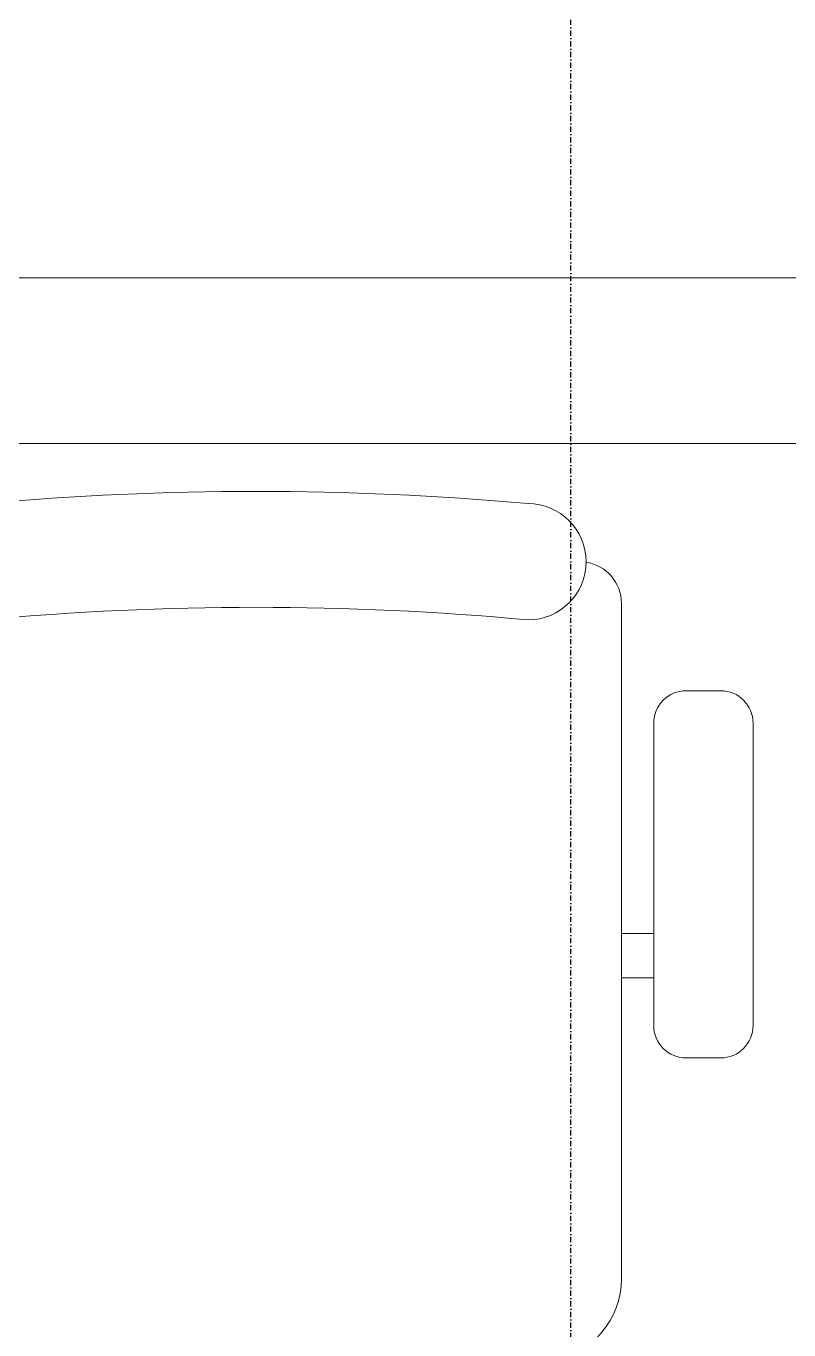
# Model space of a CAD drawing. Header units: inches. Extents: x -12418 to 57169, y -29325 to 19878.
# Drawn here: x 41408 to 41869, y -9383 to -8595 of the extents above; entities that cross this region are included whole.
import ezdxf

# ---------------------------------------------------------------- set-up
doc = ezdxf.new("R2010")
doc.units = ezdxf.units.IN
doc.header["$LTSCALE"] = 25
doc.header["$MEASUREMENT"] = 0
doc.linetypes.add('DASHDOT', pattern=[25.4, 12.7, -6.35, 0, -6.35])
doc.layers.get('0').update_dxf_attribs({"color": 8})
for name, color, linetype, lineweight in [('00-Ground Floor$0$LOADING', 253, 'Continuous', 5), ('00-Ground Floor$0$Walls', 251, 'Continuous', 5), ('E-LITE-CLNG-CNDT', 6, 'DASHDOT', 35), ('T-DATA-CLNG-COND', 51, 'DASHDOT', 25)]:
    doc.layers.add(name, color=color, linetype=linetype, lineweight=lineweight)

# ---------------------------------------------------------------- blocks, each defined once
blk = doc.blocks.new('00-Ground Floor$0$GF21018-P')
at = {"color": 0}
for p, q in [((-0.2207, 0.47563), (-0.2207, 0.0675)), ((-0.2806, 0.34221), (-0.25983, 0.34221)), ((-0.30021, 0.32259), (-0.30021, 0.14)), ((-0.24021, 0.32259), (-0.24021, 0.14)), ((-0.24021, 0.29372), (-0.2207, 0.29372)), ((-0.24021, 0.26708), (-0.2207, 0.26708)), ((-0.2806, 0.12039), (-0.25983, 0.12039))]:
    blk.add_line(p, q, dxfattribs=at)
for centre, radius, start, end in [((-0.1707, 0.47563), 0.05, 99.63288, 180), ((-0.2806, 0.32259), 0.01962, 90, 180), ((-0.25983, 0.32259), 0.01962, 360, 90), ((-0.2806, 0.14), 0.01962, 180, 270), ((-0.25983, 0.14), 0.01962, 270, 360), ((-0.16429, 0.0425), 0.03511, 90, 270), ((0, 1.84674), 1.77674, 264.69456, 275.30527), ((-0.1957, 0.0675), 0.025, 180, 261.47208), ((0, 1.83136), 1.83136, 264.85322, 275.14698)]:
    blk.add_arc(centre, radius, start, end, dxfattribs=at)
blk = doc.blocks.new('00-Ground Floor')
at = {"layer": '00-Ground Floor$0$Walls'}
for p, q in [((43777.53, -8747.43, 0), (40897.13, -8747.43, 0)), ((43777.53, -8847.43, 0), (40997.13, -8847.43, 0))]:
    blk.add_line(p, q, dxfattribs=at)
at = {"layer": '00-Ground Floor$0$LOADING', "extrusion": (2.24021e-05, 7.77426e-06, 1), "xscale": 1000, "yscale": 1000, "zscale": 1000, "rotation": 179.9985892349694}
blk.add_blockref('00-Ground Floor$0$GF21018-P', (41546.81, -8876.35, 0.84), dxfattribs=at)

msp = doc.modelspace()

# ---------------------------------------------------------------- linework, layer by layer
at = {"layer": 'T-DATA-CLNG-COND', "ltscale": 0.01, "elevation": 0}
msp.add_lwpolyline([(41148.72, -11608.8), (41148.72, -10941.26, -0.198912), (41170.69, -10888.23), (41714.92, -10343.99, 0.198912), (41736.89, -10290.96), (41736.89, -7147.43)], format="xyb", dxfattribs=at)

# ---------------------------------------------------------------- block references
at = {"layer": 'E-LITE-CLNG-CNDT'}
msp.add_blockref('00-Ground Floor', (0, 0), dxfattribs=at)

doc.saveas('drawing.dxf')
